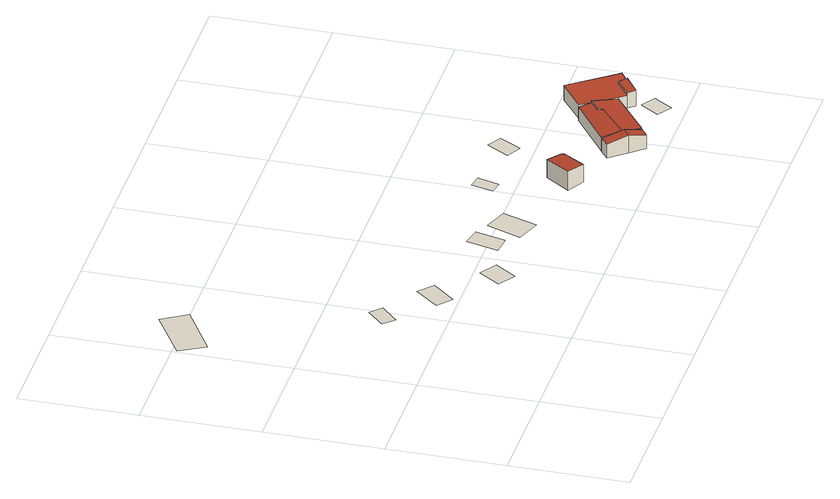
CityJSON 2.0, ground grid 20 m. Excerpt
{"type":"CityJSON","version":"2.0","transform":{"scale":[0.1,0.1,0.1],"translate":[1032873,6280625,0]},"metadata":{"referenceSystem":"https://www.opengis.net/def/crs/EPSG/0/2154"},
"CityObjects":{
"building1":{"type":"Building","attributes":{"altitude_sol":1.5,"altitude_sol_fixed":8.15,"code_commune_insee":"06004","code_departement_insee":"06","code_iris":"060040103","fictive_geom_cstr":false,"hauteur":5,"rf_force_lod11":false,"rf_h_ground":8.57,"rf_h_ground_":8.57,"rf_h_roof_50p":0,"rf_h_roof_70p":0,"rf_h_roof_max":0,"rf_h_roof_min":0,"rf_is_glass_roof_":false,"rf_nodata_frac_":0.702,"rf_nodata_r_":1.87,"rf_pc_select":"_HIGHEST_YET_INSUFFICIENT_COVERAGE","rf_pc_year":2023,"rf_pt_density_":13.31,"rf_reconstruction_time":0,"rf_rmse_lod12":0,"rf_rmse_lod13":0,"rf_rmse_lod22":0,"rf_roof_n_planes":0,"rf_roof_type":"no points","rf_status":"reconstruction_succeeded","rf_volume_lod12":0,"rf_volume_lod13":0,"rf_volume_lod22":0,"s_geom_cstr":50},"geometry":[{"type":"MultiSurface","lod":"0","boundaries":[[[0,1,2,3]]]}]},
"building2":{"type":"Building","attributes":{"altitude_sol":1.5,"altitude_sol_fixed":8.22,"code_commune_insee":"06004","code_departement_insee":"06","code_iris":"060040103","fictive_geom_cstr":false,"hauteur":3,"rf_force_lod11":false,"rf_h_ground":7.83,"rf_h_ground_":7.83,"rf_h_roof_50p":0,"rf_h_roof_70p":0,"rf_h_roof_max":0,"rf_h_roof_min":0,"rf_is_glass_roof_":false,"rf_nodata_frac_":0.738,"rf_nodata_r_":1.28,"rf_pc_select":"_HIGHEST_YET_INSUFFICIENT_COVERAGE","rf_pc_year":2023,"rf_pt_density_":5.82,"rf_reconstruction_time":0,"rf_rmse_lod12":0,"rf_rmse_lod13":0,"rf_rmse_lod22":0,"rf_roof_n_planes":0,"rf_roof_type":"no points","rf_status":"reconstruction_succeeded","rf_volume_lod12":0,"rf_volume_lod13":0,"rf_volume_lod22":0,"s_geom_cstr":11},"geometry":[{"type":"MultiSurface","lod":"0","boundaries":[[[4,5,6,7,8]]]}]},
"building3":{"type":"Building","attributes":{"altitude_sol":1.4,"altitude_sol_fixed":8.22,"code_commune_insee":"06004","code_departement_insee":"06","code_iris":"060040103","fictive_geom_cstr":false,"hauteur":3,"rf_force_lod11":false,"rf_h_ground":7.09,"rf_h_ground_":7.09,"rf_h_roof_50p":0,"rf_h_roof_70p":0,"rf_h_roof_max":0,"rf_h_roof_min":0,"rf_is_glass_roof_":false,"rf_nodata_frac_":1,"rf_nodata_r_":1.64,"rf_pc_select":"_HIGHEST_YET_INSUFFICIENT_COVERAGE","rf_pc_year":2023,"rf_pt_density_":0,"rf_reconstruction_time":0,"rf_rmse_lod12":0,"rf_rmse_lod13":0,"rf_rmse_lod22":0,"rf_roof_n_planes":0,"rf_roof_type":"no points","rf_status":"reconstruction_succeeded","rf_volume_lod12":0,"rf_volume_lod13":0,"rf_volume_lod22":0,"s_geom_cstr":17},"geometry":[{"type":"MultiSurface","lod":"0","boundaries":[[[9,10,11,12]]]}]},
"building4":{"type":"Building","attributes":{"altitude_sol":1.4,"altitude_sol_fixed":8.2,"code_commune_insee":"06004","code_departement_insee":"06","code_iris":"060040103","fictive_geom_cstr":false,"hauteur":3,"rf_force_lod11":false,"rf_h_ground":7.08,"rf_h_ground_":7.08,"rf_h_roof_50p":0,"rf_h_roof_70p":0,"rf_h_roof_max":0,"rf_h_roof_min":0,"rf_is_glass_roof_":false,"rf_nodata_frac_":0.905,"rf_nodata_r_":1.73,"rf_pc_select":"_HIGHEST_YET_INSUFFICIENT_COVERAGE","rf_pc_year":2023,"rf_pt_density_":5.33,"rf_reconstruction_time":0,"rf_rmse_lod12":0,"rf_rmse_lod13":0,"rf_rmse_lod22":0,"rf_roof_n_planes":0,"rf_roof_type":"no points","rf_status":"reconstruction_succeeded","rf_volume_lod12":0,"rf_volume_lod13":0,"rf_volume_lod22":0,"s_geom_cstr":15},"geometry":[{"type":"MultiSurface","lod":"0","boundaries":[[[13,14,15,16]]]}]},
"building5":{"type":"Building","attributes":{"altitude_sol":1.3,"altitude_sol_fixed":9.55,"code_commune_insee":"06004","code_departement_insee":"06","code_iris":"060040103","fictive_geom_cstr":false,"hauteur":3,"rf_force_lod11":false,"rf_h_ground":7.48,"rf_h_ground_":7.48,"rf_h_roof_50p":0,"rf_h_roof_70p":0,"rf_h_roof_max":0,"rf_h_roof_min":0,"rf_is_glass_roof_":false,"rf_nodata_frac_":0.851,"rf_nodata_r_":1.47,"rf_pc_select":"_HIGHEST_YET_INSUFFICIENT_COVERAGE","rf_pc_year":2023,"rf_pt_density_":6.55,"rf_reconstruction_time":0,"rf_rmse_lod12":0,"rf_rmse_lod13":0,"rf_rmse_lod22":0,"rf_roof_n_planes":0,"rf_roof_type":"no points","rf_status":"reconstruction_succeeded","rf_volume_lod12":0,"rf_volume_lod13":0,"rf_volume_lod22":0,"s_geom_cstr":18},"geometry":[{"type":"MultiSurface","lod":"0","boundaries":[[[17,18,19,20]]]}]},
"building6":{"type":"Building","attributes":{"altitude_sol":1.8,"altitude_sol_fixed":9.55,"code_commune_insee":"06004","code_departement_insee":"06","code_iris":"060040103","fictive_geom_cstr":false,"hauteur":3,"rf_force_lod11":false,"rf_h_ground":7.4,"rf_h_ground_":7.4,"rf_h_roof_50p":0,"rf_h_roof_70p":0,"rf_h_roof_max":0,"rf_h_roof_min":0,"rf_is_glass_roof_":false,"rf_nodata_frac_":0.982,"rf_nodata_r_":2.1,"rf_pc_select":"_HIGHEST_YET_INSUFFICIENT_COVERAGE","rf_pc_year":2023,"rf_pt_density_":6,"rf_reconstruction_time":0,"rf_rmse_lod12":0,"rf_rmse_lod13":0,"rf_rmse_lod22":0,"rf_roof_n_planes":0,"rf_roof_type":"no points","rf_status":"reconstruction_succeeded","rf_volume_lod12":0,"rf_volume_lod13":0,"rf_volume_lod22":0,"s_geom_cstr":28},"geometry":[{"type":"MultiSurface","lod":"0","boundaries":[[[21,22,23,24]]]}]},
"building7":{"type":"Building","attributes":{"altitude_sol":1.3,"altitude_sol_fixed":8.96,"code_commune_insee":"06004","code_departement_insee":"06","code_iris":"060040103","fictive_geom_cstr":false,"hauteur":3,"rf_force_lod11":false,"rf_h_ground":7.06,"rf_h_ground_":7.06,"rf_h_roof_50p":10.25,"rf_h_roof_70p":10.37,"rf_h_roof_max":10.56,"rf_h_roof_min":9.77,"rf_is_glass_roof_":false,"rf_nodata_frac_":0.155,"rf_nodata_r_":0.891,"rf_pc_select":"_HIGHEST_YET_INSUFFICIENT_COVERAGE","rf_pc_year":2023,"rf_pt_density_":13.33,"rf_reconstruction_time":8,"rf_rmse_lod12":0.198,"rf_rmse_lod13":0.198,"rf_rmse_lod22":0.128,"rf_roof_n_planes":1,"rf_roof_type":"horizontal","rf_status":"reconstruction_succeeded","rf_volume_lod12":57.6,"rf_volume_lod13":57.6,"rf_volume_lod22":56.04,"s_geom_cstr":18},"children":["building7-1"]},
"building7-1":{"type":"BuildingPart","parents":["building7"],"geometry":[{"type":"Solid","lod":"2.2","boundaries":[[[[25,26,27,28,29]],[[30,28,27,31]],[[32,26,25,33]],[[31,27,26,32]],[[33,25,29,34]],[[34,29,28,30]],[[34,30,31,32,33]]]],"semantics":{"surfaces":[{"type":"GroundSurface"},{"type":"WallSurface","on_footprint_edge":true},{"type":"RoofSurface","rf_azimuth":102.78,"rf_h_roof_50p":10.28,"rf_h_roof_70p":10.35,"rf_h_roof_max":10.51,"rf_h_roof_min":10.03,"rf_slope":5.42}],"values":[[0,1,1,1,1,1,2]]}}]},
"building8":{"type":"Building","attributes":{"altitude_sol":1.6,"altitude_sol_fixed":8.96,"code_commune_insee":"06004","code_departement_insee":"06","code_iris":"060040103","fictive_geom_cstr":false,"hauteur":3,"rf_force_lod11":false,"rf_h_ground":6.94,"rf_h_ground_":6.94,"rf_h_roof_50p":9.77,"rf_h_roof_70p":9.95,"rf_h_roof_max":10.24,"rf_h_roof_min":9.35,"rf_is_glass_roof_":false,"rf_nodata_frac_":0,"rf_nodata_r_":0.259,"rf_pc_select":"PREFERRED_AND_LATEST","rf_pc_year":2023,"rf_pt_density_":14.81,"rf_reconstruction_time":10,"rf_rmse_lod12":0.276,"rf_rmse_lod13":0.276,"rf_rmse_lod22":0.0533,"rf_roof_n_planes":2,"rf_roof_type":"slanted","rf_status":"reconstruction_succeeded","rf_volume_lod12":41.46,"rf_volume_lod13":41.46,"rf_volume_lod22":39.36,"s_geom_cstr":18},"children":["building8-1"]},
"building8-1":{"type":"BuildingPart","parents":["building8"],"geometry":[{"type":"Solid","lod":"2.2","boundaries":[[[[35,36,37,38,39,40]],[[41,39,38,42]],[[43,36,35,44]],[[45,37,36,43]],[[42,38,37,45]],[[44,35,40,46]],[[46,40,39,41]],[[44,42,45,43]],[[46,41,42,44]]]],"semantics":{"surfaces":[{"type":"GroundSurface"},{"type":"WallSurface","on_footprint_edge":true},{"type":"RoofSurface","rf_azimuth":321.7,"rf_h_roof_50p":9.72,"rf_h_roof_70p":9.89,"rf_h_roof_max":10.19,"rf_h_roof_min":9.37,"rf_slope":10.43},{"type":"RoofSurface","rf_azimuth":140.15,"rf_h_roof_50p":9.82,"rf_h_roof_70p":9.99,"rf_h_roof_max":10.19,"rf_h_roof_min":9.4,"rf_slope":13.57}],"values":[[0,1,1,1,1,1,1,2,3]]}}]},
"building9":{"type":"Building","attributes":{"altitude_sol":5.1,"altitude_sol_fixed":10.32,"code_commune_insee":"06004","code_departement_insee":"06","code_iris":"060040103","fictive_geom_cstr":false,"hauteur":3,"rf_force_lod11":false,"rf_h_ground":8.06,"rf_h_ground_":8.06,"rf_h_roof_50p":0,"rf_h_roof_70p":0,"rf_h_roof_max":0,"rf_h_roof_min":0,"rf_is_glass_roof_":false,"rf_nodata_frac_":0.833,"rf_nodata_r_":1.07,"rf_pc_select":"_HIGHEST_YET_INSUFFICIENT_COVERAGE","rf_pc_year":2023,"rf_pt_density_":4,"rf_reconstruction_time":0,"rf_rmse_lod12":0,"rf_rmse_lod13":0,"rf_rmse_lod22":0,"rf_roof_n_planes":0,"rf_roof_type":"no points","rf_status":"reconstruction_succeeded","rf_volume_lod12":0,"rf_volume_lod13":0,"rf_volume_lod22":0,"s_geom_cstr":9},"geometry":[{"type":"MultiSurface","lod":"0","boundaries":[[[47,48,49,50]]]}]},
"building10":{"type":"Building","attributes":{"altitude_sol":2.5,"altitude_sol_fixed":8.96,"code_commune_insee":"06004","code_departement_insee":"06","code_iris":"060040103","fictive_geom_cstr":false,"hauteur":5,"rf_force_lod11":false,"rf_h_ground":6.98,"rf_h_ground_":6.98,"rf_h_roof_50p":9.82,"rf_h_roof_70p":9.96,"rf_h_roof_max":10.22,"rf_h_roof_min":9.37,"rf_is_glass_roof_":false,"rf_nodata_frac_":0.048,"rf_nodata_r_":0.654,"rf_pc_select":"_HIGHEST_YET_INSUFFICIENT_COVERAGE","rf_pc_year":2023,"rf_pt_density_":13.66,"rf_reconstruction_time":27,"rf_rmse_lod12":0.241,"rf_rmse_lod13":0.241,"rf_rmse_lod22":0.078,"rf_roof_n_planes":2,"rf_roof_type":"slanted","rf_status":"reconstruction_succeeded","rf_volume_lod12":200.7,"rf_volume_lod13":200.7,"rf_volume_lod22":189.17,"s_geom_cstr":68},"children":["building10-1"]},
"building10-1":{"type":"BuildingPart","parents":["building10"],"geometry":[{"type":"Solid","lod":"2.2","boundaries":[[[[51,52,53,54,55,56]],[[57,55,54,58]],[[59,56,55,57,60]],[[60,57,61,62]],[[63,51,56,59]],[[58,54,53,64]],[[64,53,52,65]],[[65,52,51,63]],[[62,61,66]],[[65,66,61,57,58,64]],[[66,65,63,59,60,62]]]],"semantics":{"surfaces":[{"type":"GroundSurface"},{"type":"WallSurface","on_footprint_edge":true},{"type":"WallSurface","on_footprint_edge":false},{"type":"RoofSurface","rf_azimuth":321.91,"rf_h_roof_50p":9.72,"rf_h_roof_70p":9.83,"rf_h_roof_max":10.21,"rf_h_roof_min":9.44,"rf_slope":9.66},{"type":"RoofSurface","rf_azimuth":141.34,"rf_h_roof_50p":9.81,"rf_h_roof_70p":9.94,"rf_h_roof_max":10.21,"rf_h_roof_min":9.51,"rf_slope":8.53}],"values":[[0,1,1,2,1,1,1,1,2,3,4]]}}]},
"building11":{"type":"Building","attributes":{"altitude_sol":5.3,"altitude_sol_fixed":10.32,"code_commune_insee":"06004","code_departement_insee":"06","code_iris":"060040103","fictive_geom_cstr":false,"hauteur":3,"rf_force_lod11":false,"rf_h_ground":8.57,"rf_h_ground_":8.57,"rf_h_roof_50p":0,"rf_h_roof_70p":0,"rf_h_roof_max":0,"rf_h_roof_min":0,"rf_is_glass_roof_":false,"rf_nodata_frac_":0.28,"rf_nodata_r_":0.662,"rf_pc_select":"_HIGHEST_YET_INSUFFICIENT_COVERAGE","rf_pc_year":2023,"rf_pt_density_":11,"rf_reconstruction_time":0,"rf_rmse_lod12":0,"rf_rmse_lod13":0,"rf_rmse_lod22":0,"rf_roof_n_planes":0,"rf_roof_type":"no points","rf_status":"reconstruction_succeeded","rf_volume_lod12":0,"rf_volume_lod13":0,"rf_volume_lod22":0,"s_geom_cstr":12},"geometry":[{"type":"MultiSurface","lod":"0","boundaries":[[[67,68,69,70,71]]]}]},
"building12":{"type":"Building","attributes":{"altitude_sol":4.7,"altitude_sol_fixed":9.77,"code_commune_insee":"06004","code_departement_insee":"06","code_iris":"060040103","fictive_geom_cstr":false,"hauteur":5,"rf_force_lod11":false,"rf_h_ground":7.47,"rf_h_ground_":7.47,"rf_h_roof_50p":10.13,"rf_h_roof_70p":10.24,"rf_h_roof_max":10.56,"rf_h_roof_min":9.47,"rf_is_glass_roof_":false,"rf_nodata_frac_":0.14,"rf_nodata_r_":1.09,"rf_pc_select":"_HIGHEST_YET_INSUFFICIENT_COVERAGE","rf_pc_year":2023,"rf_pt_density_":13.22,"rf_reconstruction_time":19,"rf_rmse_lod12":0.228,"rf_rmse_lod13":0.228,"rf_rmse_lod22":0.149,"rf_roof_n_planes":2,"rf_roof_type":"slanted","rf_status":"reconstruction_succeeded","rf_volume_lod12":161.73,"rf_volume_lod13":161.73,"rf_volume_lod22":154.56,"s_geom_cstr":59},"children":["building12-1"]},
"building12-1":{"type":"BuildingPart","parents":["building12"],"geometry":[{"type":"Solid","lod":"2.2","boundaries":[[[[72,73,74,75,76,77,78]],[[79,80,78,77,81]],[[82,83,80,79]],[[84,73,72,85]],[[86,74,73,84]],[[87,75,74,86]],[[81,77,76,88,89]],[[85,72,78,80]],[[88,76,75,87]],[[89,88,90,91]],[[91,90,83,82]],[[83,90,88,87,86,84,85,80]],[[91,82,79,81,89]]]],"semantics":{"surfaces":[{"type":"GroundSurface"},{"type":"WallSurface","on_footprint_edge":true},{"type":"WallSurface","on_footprint_edge":false},{"type":"RoofSurface","rf_azimuth":232.42,"rf_h_roof_50p":10.09,"rf_h_roof_70p":10.17,"rf_h_roof_max":10.49,"rf_h_roof_min":9.86,"rf_slope":3.75},{"type":"RoofSurface","rf_azimuth":301.41,"rf_h_roof_50p":10.39,"rf_h_roof_70p":10.43,"rf_h_roof_max":10.52,"rf_h_roof_min":10.28,"rf_slope":5.84}],"values":[[0,1,2,1,1,1,1,1,1,2,2,3,4]]}}]},
"building13":{"type":"Building","attributes":{"altitude_sol":3.9,"altitude_sol_fixed":9.77,"code_commune_insee":"06004","code_departement_insee":"06","code_iris":"060040103","fictive_geom_cstr":false,"hauteur":3,"rf_force_lod11":false,"rf_h_ground":8.08,"rf_h_ground_":8.08,"rf_h_roof_50p":0,"rf_h_roof_70p":0,"rf_h_roof_max":0,"rf_h_roof_min":0,"rf_is_glass_roof_":false,"rf_nodata_frac_":0.844,"rf_nodata_r_":1.42,"rf_pc_select":"_HIGHEST_YET_INSUFFICIENT_COVERAGE","rf_pc_year":2023,"rf_pt_density_":8,"rf_reconstruction_time":0,"rf_rmse_lod12":0,"rf_rmse_lod13":0,"rf_rmse_lod22":0,"rf_roof_n_planes":0,"rf_roof_type":"no points","rf_status":"reconstruction_succeeded","rf_volume_lod12":0,"rf_volume_lod13":0,"rf_volume_lod22":0,"s_geom_cstr":11},"geometry":[{"type":"MultiSurface","lod":"0","boundaries":[[[92,93,94,95]]]}]}
},
"vertices":[
[5,593,0],[30,550,0],[117,602,0],[91,645,0],
[166,301,0],[184,283,0],[191,290,0],[214,312,0],[196,330,0],
[243,232,0],[267,212,0],[301,251,0],[276,273,0],
[356,191,0],[331,154,0],[360,135,0],[385,172,0],
[442,236,0],[429,181,0],[462,177,0],[475,229,0],
[498,216,0],[476,157,0],[519,142,0],[539,201,0],
[553,74,70],[522,91,70],[552,133,70],[577,117,70],[580,112,70],[577,117,101],[552,133,103],[522,91,105],[553,74,102],[580,112,100],
[658,28,69],[634,57,69],[651,70,69],[674,40,69],[693,15,69],[678,4,69],[693,15,94],[674,40,101],[634,57,94],[658,28,101],[651,70,94],[678,4,94],
[634,267,0],[611,272,0],[601,234,0],[623,230,0],
[693,15,70],[672,43,70],[651,70,70],[731,129,70],[744,111,70],[771,74,70],[744,111,99],[731,129,95],[771,74,95],[744,111,102],[724,96,99],[724,96,102],[693,15,95],[651,70,95],[672,43,100],[726,87,100],
[712,240,0],[737,226,0],[742,233,0],[759,263,0],[734,277,0],
[771,74,75],[731,129,75],[778,165,75],[837,86,75],[818,72,75],[789,50,75],[780,62,75],[780,62,103],[780,62,98],[789,50,104],[806,83,104],[806,83,101],[731,129,99],[771,74,98],[778,165,102],[837,86,102],[818,72,101],[818,72,106],[808,84,101],[808,84,104],
[938,58,0],[913,74,0],[892,42,0],[917,26,0]
]}
